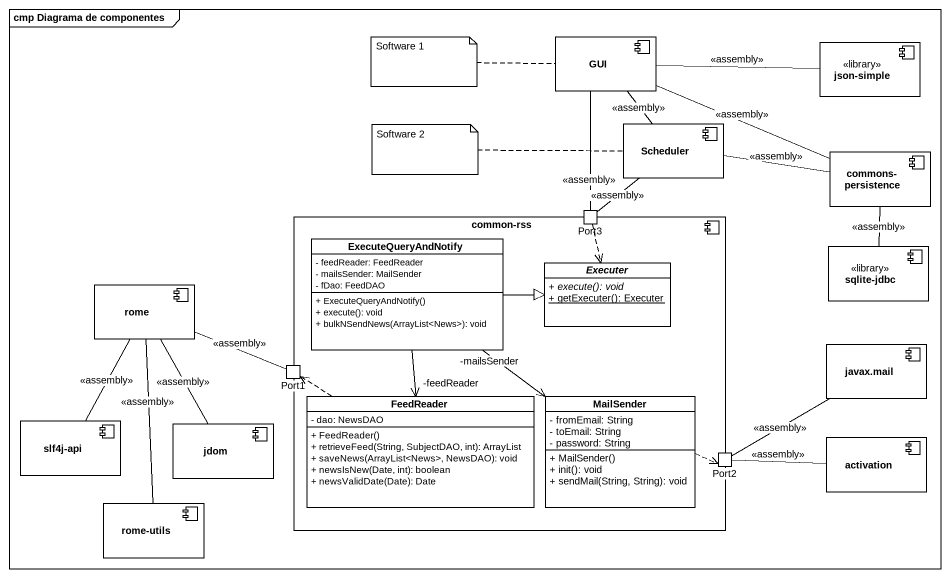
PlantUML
@startuml
mainframe cmp Diagrama de componentes
allowmixing
hide circle
hide empty members
skinparam classAttributeIconSize 0
component GUI
component "json-simple" as json_simple <<library>>
component Scheduler
component "commons-persistence" as commons_persistence
component "common-rss" as common_rss {
  class ExecuteQueryAndNotify {
    - feedReader: FeedReader
    - mailsSender: MailSender
    - fDao: FeedDAO
    + ExecuteQueryAndNotify()
    + execute(): void
    + bulkNSendNews(ArrayList<News>): void
  }
  port Port3
  abstract class Executer {
    {abstract} + execute(): void
    {static} + getExecuter(): Executer
  }
  port Port1
  class FeedReader {
    - dao: NewsDAO
    + FeedReader()
    + retrieveFeed(String, SubjectDAO, int): ArrayList
    + saveNews(ArrayList<News>, NewsDAO): void
    + newsIsNew(Date, int): boolean
    + newsValidDate(Date): Date
  }
  class MailSender {
    - fromEmail: String
    - toEmail: String
    - password: String
    + MailSender()
    + init(): void
    + sendMail(String, String): void
  }
  port Port2
}
component "sqlite-jdbc" as sqlite_jdbc <<library>>
component rome
component "javax.mail" as javax_mail
component "slf4j-api" as slf4j_api
component jdom
component activation
component "rome-utils" as rome_utils
GUI -right- json_simple : <<assembly>>
GUI -- Scheduler : <<assembly>>
GUI -right- commons_persistence : <<assembly>>
GUI -- Port3 : <<assembly>>
Scheduler -right- commons_persistence : <<assembly>>
Scheduler -- Port3 : <<assembly>>
commons_persistence -- sqlite_jdbc : <<assembly>>
ExecuteQueryAndNotify -right-|> Executer
ExecuteQueryAndNotify --> "-feedReader" FeedReader
ExecuteQueryAndNotify --> "-mailsSender" MailSender
Port3 ..> Executer
rome -- slf4j_api : <<assembly>>
rome -- jdom : <<assembly>>
rome -- rome_utils : <<assembly>>
Port1 -left- rome : <<assembly>>
FeedReader .up.> Port1
MailSender .right.> Port2
Port2 -right- javax_mail : <<assembly>>
Port2 -right- activation : <<assembly>>
note left of GUI : Software 1
note left of Scheduler : Software 2
@enduml
